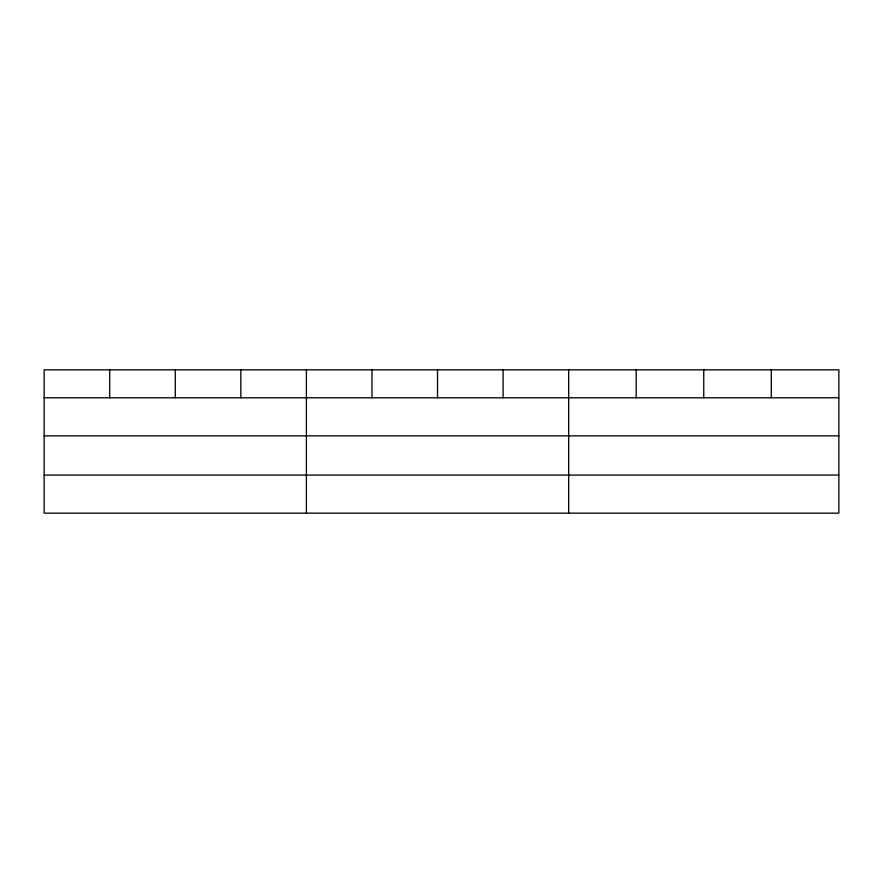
<?xml version="1.0" encoding="UTF-8"?>
<svg xmlns="http://www.w3.org/2000/svg" width="883" height="883" viewBox="0 0 883 883"><rect width="100%" height="100%" fill="white"/><g stroke="black" fill="none" stroke-linecap="round" stroke-linejoin="round"><path stroke-width="1.32" d="M838.85 435.849L838.85 369.845L44.15 369.845L44.15 513.155L838.85 513.155L838.85 435.849L44.15 435.849M44.15 397.78L838.85 397.78M44.15 475.076L838.85 475.076M771.3 369.845L771.3 397.78M703.751 369.845L703.751 397.78M636.202 369.845L636.202 397.78M568.652 369.845L568.652 513.155M503.089 369.845L503.089 397.78M437.526 369.845L437.526 397.78M371.964 369.845L371.964 397.78M306.401 369.845L306.401 513.155M240.838 369.845L240.838 397.78M175.276 369.845L175.276 397.78M109.713 369.845L109.713 397.78"/></g></svg>
